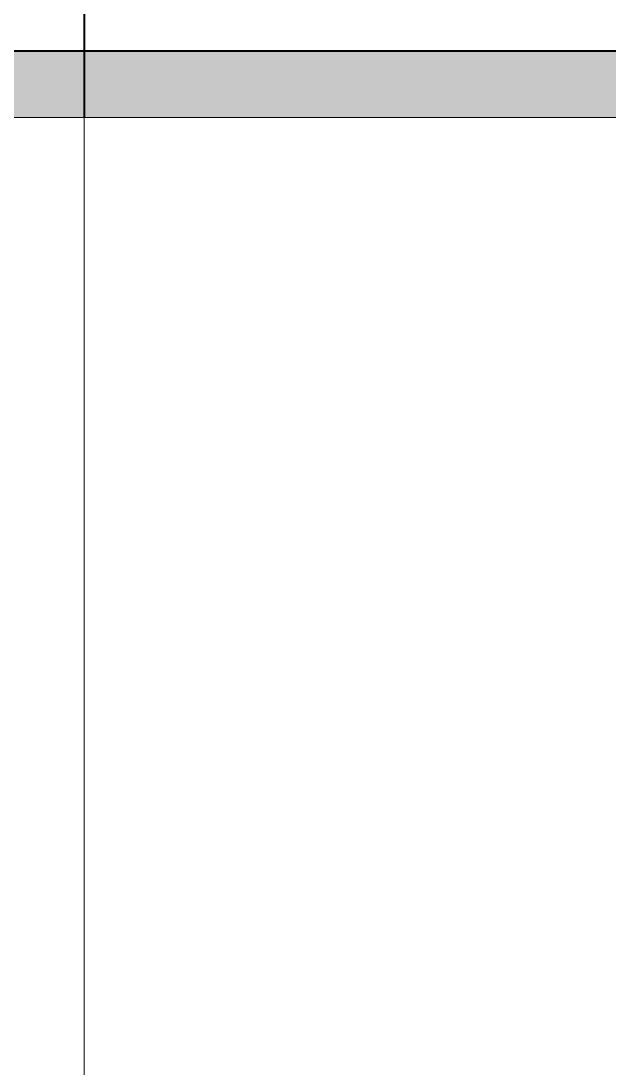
# Model space of a CAD drawing. Header units: millimetres. Extents: x 567392 to 582402, y 4512800 to 4518063.
# Drawn here: x 569041.4 to 569129.6, y 4514363.9 to 4514521 of the extents above; entities that cross this region are included whole.
import ezdxf

# ---------------------------------------------------------------- set-up
doc = ezdxf.new("R2010")
doc.units = ezdxf.units.MM
doc.layers.add('A-STRC-01', color=2, linetype='Continuous', lineweight=40)
doc.layers.add('a_8', color=8, linetype='Continuous', lineweight=0)

# ---------------------------------------------------------------- blocks, each defined once
blk = doc.blocks.new('A$C4A613EE6')
h = blk.add_hatch(color=256)
h.dxf.hatch_style = 1
h.paths.add_polyline_path([(0, -100), (100, -100), (100, -3950), (0, -3950)])
for p, q in [((0, -3950), (0, 0)), ((100, -698.6), (100, -1688.7)), ((2795, -1598.7), (100, -1598.7)), ((100, -1688.7), (100, -1788.5))]:
    blk.add_line(p, q)
blk.add_lwpolyline([(0, -100), (100, -100), (100, -3950), (0, -3950)], close=True)

msp = doc.modelspace()

# ---------------------------------------------------------------- linework, layer by layer
at = {"layer": 'A-STRC-01'}
for points in [[(569050.932, 4514666.52), (569050.932, 4514506.52)], [(568815.802, 4514516.52), (569200.802, 4514516.52)]]:
    msp.add_lwpolyline(points, dxfattribs=at)

# ---------------------------------------------------------------- block references
at = {"layer": 'a_8', "xscale": 0.09999999999999998, "yscale": 0.09999999999999998, "zscale": 0.09999999999999998, "rotation": 270}
msp.add_blockref('A$C4A613EE6', (569210.802, 4514516.52), dxfattribs=at)

doc.saveas('drawing.dxf')
